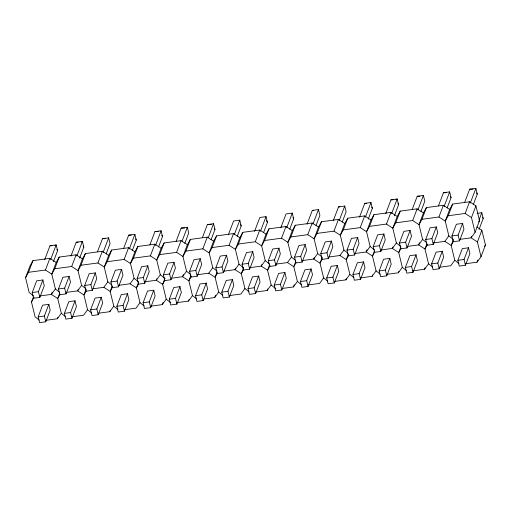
<?xml version="1.0" encoding="UTF-8"?>
<svg xmlns="http://www.w3.org/2000/svg" width="511" height="511" viewBox="0 0 511 511"><rect width="100%" height="100%" fill="white"/><g stroke="black" fill="none" stroke-linecap="round" stroke-linejoin="round"><path stroke-width="0.77" d="M33.272 295.741L29.146 292.439L25.55 277.665L29.989 265.976L32.953 260.623L49.886 258.342L56.223 262.443L51.783 274.132L55.38 288.907L59.5 292.203M25.55 277.665L28.514 272.312L32.953 260.623M39.826 297.434L38.421 291.679L42.86 279.99L44.265 285.745L39.826 297.434L33.63 298.271L32.225 292.509L36.664 280.826L43.077 279.958M44.713 259.639L49.982 245.765L56.178 244.929L57.583 250.684L53.419 261.638M39.206 320.11L35.08 316.814L31.484 302.033L33.426 296.923M28.514 272.312L45.447 270.025L49.886 258.342M50.634 259.537L56.178 244.929L54.939 245.65M45.447 270.025L51.783 274.132L54.741 268.773L59.18 257.09L76.12 254.804L82.45 258.905L78.011 270.594L81.613 285.368L85.733 288.67M45.76 321.802L44.355 316.047L48.794 304.358L50.199 310.113L45.76 321.802L39.564 322.639L38.159 316.884L42.598 305.195L49.011 304.332M52.218 292.209L51.381 294.4L39.839 295.952M66.053 293.895L64.654 288.14L69.094 276.451L70.492 282.213L66.053 293.895L59.857 294.732L58.458 288.977L62.898 277.288L69.311 276.425M70.946 256.107L76.216 242.227L82.412 241.39L83.81 247.152L79.652 258.106M59.659 293.384L57.717 298.501L61.314 313.275L65.434 316.571M54.741 268.773L71.681 266.493L76.12 254.804M76.861 256.005L82.412 241.39L81.166 242.112M45.773 320.327L57.315 318.768L57.871 317.305M71.681 266.493L78.011 270.594L80.974 265.241L85.414 253.552L102.353 251.271L108.683 255.372L104.244 267.061L107.84 281.836L111.96 285.132M71.987 318.27L70.588 312.508L75.028 300.826L76.426 306.581L71.987 318.27L65.791 319.1L64.392 313.345L68.832 301.656L75.245 300.794M78.17 289.405L77.615 290.861L66.066 292.42M92.287 290.363L90.881 284.608L95.327 272.919L96.726 278.674L92.287 290.363L86.091 291.2L84.685 285.438L89.125 273.755L95.538 272.887M97.454 251.84L102.449 238.694L108.645 237.858L110.044 243.613L106.16 253.839M86.167 289.124L83.945 294.962L87.547 309.743L91.667 313.039M80.974 265.241L97.914 262.961L102.353 251.271M103.094 252.466L108.645 237.858M97.914 262.961L104.244 267.061L107.208 261.702L111.647 250.02L128.58 247.733L134.917 251.834L130.471 263.523L134.074 278.297L138.194 281.599M98.221 314.731L96.822 308.976L101.261 297.287L102.66 303.049L98.221 314.731L92.025 315.568L90.619 309.813L95.065 298.124L101.478 297.261M118.52 286.824L117.115 281.069L121.554 269.38L122.959 275.142L118.52 286.824L112.324 287.661L110.919 281.906L115.358 270.217L121.771 269.354M123.681 248.308L128.676 235.156L134.872 234.319L136.277 240.081L132.394 250.307M112.12 286.313L110.178 291.43L113.774 306.204L117.894 309.5M107.208 261.702L124.141 259.422L128.58 247.733M129.321 248.934L134.872 234.319M98.233 313.256L109.782 311.697L110.338 310.234M124.141 259.422L130.471 263.523L133.435 258.17L137.874 246.481L154.814 244.201L161.144 248.301L156.705 259.99L160.301 274.765L165.015 278.533M124.454 311.199L123.049 305.437L127.488 293.755L128.893 299.51L124.454 311.199L118.258 312.029L116.853 306.274L121.292 294.591L127.705 293.723M144.747 283.292L143.348 277.537L147.788 265.848L149.186 271.603L144.747 283.292L138.551 284.129L137.152 278.367L141.592 266.685L148.005 265.816M149.915 244.769L154.91 231.624L161.106 230.787L162.504 236.542L158.621 246.768M138.628 282.053L136.411 287.891L140.008 302.672L144.128 305.968M133.435 258.17L150.375 255.89L154.814 244.201M155.555 245.395L161.106 230.787M150.375 255.89L156.705 259.99L159.668 254.631L164.108 242.949L181.047 240.662L187.377 244.763L182.938 256.452L186.534 271.226L190.654 274.528M150.681 307.66L149.282 301.905L153.722 290.216L155.12 295.978L150.681 307.66L144.485 308.497L143.086 302.742L147.526 291.053L153.939 290.191M156.864 278.795L156.309 280.258L144.76 281.81M170.981 279.753L169.575 273.998L174.015 262.309L175.42 268.071L170.981 279.753L164.785 280.59L163.379 274.835L167.819 263.146L174.232 262.284M176.142 241.237L181.137 228.085L187.333 227.248L188.738 233.01L184.854 243.236M164.861 278.514L162.639 284.359L166.235 299.133L170.361 302.429M159.668 254.631L176.602 252.351L181.047 240.662M182.063 241.128L187.333 227.248M150.694 306.185L162.243 304.626L163.073 302.435M176.602 252.351L182.938 256.452L185.902 251.099L190.341 239.41L207.274 237.13L213.604 241.23L209.165 252.919L212.768 267.694L216.888 270.99M176.915 304.128L175.509 298.367L179.949 286.684L181.354 292.439L176.915 304.128L170.719 304.958L169.313 299.203L173.753 287.521L180.166 286.652M183.372 274.528L182.542 276.719L171.76 278.176M197.208 276.221L195.809 270.466L200.248 258.777L201.647 264.532L197.208 276.221L191.012 277.058L189.613 271.296L194.052 259.614L200.465 258.745M202.375 237.698L207.37 224.553L213.566 223.716L214.971 229.471L211.081 239.697M190.814 275.71L188.872 280.82L192.468 295.601L196.588 298.897M185.902 251.099L202.835 248.819L207.274 237.13M208.296 237.596L213.566 223.716M176.927 302.646L188.476 301.094L189.025 299.631M202.835 248.819L209.165 252.919L212.129 247.56L216.568 235.878L233.508 233.591L239.838 237.692L235.399 249.381L238.995 264.155L243.709 267.924M203.148 300.589L201.743 294.834L206.182 283.145L207.587 288.907L203.148 300.589L196.946 301.426L195.547 295.671L199.986 283.982L206.399 283.12M223.441 272.682L222.042 266.927L226.482 255.245L227.88 261L223.441 272.682L217.245 273.519L215.846 267.764L220.286 256.075L226.699 255.213M228.328 234.894L233.604 221.014L239.8 220.177L241.198 225.939L237.315 236.165M217.047 272.171L215.099 277.288L218.702 292.062L222.822 295.364M212.129 247.56L229.069 245.28L233.508 233.591M234.249 234.792L239.8 220.177M203.927 299.012L214.703 297.555L215.54 295.364M229.069 245.28L235.399 249.381L238.362 244.028L242.802 232.339L259.735 230.059L266.071 234.159L261.632 245.848L265.228 260.623L269.348 263.919M229.375 297.057L227.976 291.296L232.416 279.613L233.814 285.368L229.375 297.057L223.179 297.887L221.78 292.132L226.22 280.45L232.633 279.581M235.558 268.192L235.003 269.648L223.454 271.207M249.675 269.15L248.269 263.395L252.709 251.706L254.114 257.461L249.675 269.15L243.479 269.987L242.073 264.225L246.513 252.543L252.926 251.674M254.561 231.355L259.831 217.482L266.027 216.645L267.432 222.4L263.548 232.626M243.555 267.911L241.333 273.749L244.929 288.53L249.055 291.826M238.362 244.028L255.296 241.748L259.735 230.059M260.482 231.253L266.027 216.645M255.296 241.748L261.632 245.848L264.589 240.489L269.029 228.807L285.968 226.52L292.298 230.627L287.859 242.31L291.462 257.084L295.582 260.386M255.609 293.518L254.203 287.763L258.643 276.074L260.048 281.836L255.609 293.518L249.413 294.355L248.007 288.6L252.447 276.911L258.86 276.049M261.785 264.653L261.23 266.116L249.687 267.675M275.902 265.611L274.503 259.856L278.942 248.174L280.341 253.929L275.902 265.611L269.706 266.448L268.307 260.693L272.746 249.004L279.159 248.142M280.795 227.823L286.064 213.943L292.26 213.113L293.659 218.868L289.775 229.094M269.508 265.1L267.566 270.217L271.162 284.991L275.87 288.76M264.589 240.489L281.529 238.209L285.968 226.52M286.709 227.721L292.26 213.113M255.621 292.043L267.164 290.484L267.719 289.022M281.529 238.209L287.859 242.31L290.823 236.957L295.262 225.268L312.202 222.988L318.532 227.088L314.093 238.778L317.689 253.552L321.809 256.848M281.836 289.986L280.437 284.231L284.876 272.542L286.275 278.297L281.836 289.986L275.64 290.823L274.241 285.061L278.68 273.379L285.093 272.51M302.135 262.079L300.73 256.324L305.176 244.635L306.574 250.39L302.135 262.079L295.939 262.916L294.534 257.154L298.973 245.472L305.386 244.603M307.022 224.291L312.298 210.411L318.494 209.574L319.892 215.329L316.009 225.555M295.735 261.568L293.793 266.678L297.396 281.459L301.516 284.755M290.823 236.957L307.763 234.677L312.202 222.988M312.943 224.182L318.494 209.574M282.621 288.402L293.397 286.952L294.227 284.761M307.763 234.677L314.093 238.778L317.056 233.418L321.496 221.736L338.429 219.449L344.765 223.556L340.32 235.239L343.922 250.013L348.042 253.315M308.069 286.447L306.67 280.692L311.11 269.003L312.508 274.765L308.069 286.447L301.873 287.284L300.468 281.529L304.914 269.84L311.327 268.978M314.252 257.582L313.697 259.045L302.148 260.604M328.369 258.54L326.963 252.785L331.403 241.103L332.808 246.858L328.369 258.54L322.173 259.377L320.767 253.622L325.207 241.933L331.62 241.071M333.255 220.752L338.525 206.872L344.721 206.042L346.126 211.797L342.242 222.023M322.243 257.301L320.027 263.146L323.623 277.92L327.743 281.222M317.056 233.418L333.99 231.138L338.429 219.449M339.17 220.65L344.721 206.042M333.99 231.138L340.32 235.239L343.283 229.886L347.723 218.197L364.662 215.917L370.992 220.017L366.553 231.707L370.149 246.481L374.276 249.777M334.303 282.915L332.897 277.16L337.337 265.471L338.742 271.226L334.303 282.915L328.107 283.752L326.701 277.99L331.141 266.308L337.554 265.439M354.596 255.008L353.197 249.253L357.636 237.564L359.035 243.319L354.596 255.008L348.4 255.845L347.001 250.083L351.44 238.401L357.853 237.532M359.482 217.22L364.758 203.34L370.954 202.503L372.353 208.258L368.195 219.219M348.202 254.497L346.26 259.614L349.856 274.388L353.976 277.684M343.283 229.886L360.223 227.606L364.662 215.917M365.403 217.111L370.954 202.503M334.309 281.433L345.858 279.881L346.413 278.418M360.223 227.606L366.553 231.707L369.517 226.354L373.956 214.665L390.896 212.378L397.226 216.485L392.787 228.168L396.383 242.942L400.503 246.245M360.53 279.376L359.131 273.621L363.57 261.932L364.969 267.694L360.53 279.376L354.334 280.213L352.935 274.458L357.374 262.769L363.787 261.907M366.987 249.783L366.157 251.974L354.608 253.533M380.829 251.476L379.424 245.714L383.863 234.032L385.268 239.787L380.829 251.476L374.633 252.306L373.228 246.551L377.667 234.862L384.08 234M385.716 213.681L390.985 199.801L397.181 198.971L398.586 204.726L394.422 215.68M374.429 250.965L372.487 256.075L376.083 270.849L380.21 274.151M369.517 226.354L386.45 224.067L390.896 212.378M391.637 213.579L397.181 198.971L395.942 199.686M360.542 277.901L372.091 276.342L372.647 274.886M386.45 224.067L392.787 228.168L395.75 222.815L400.19 211.126L417.123 208.846L423.453 212.946L419.014 224.636L422.616 239.41L426.736 242.706M386.763 275.844L385.358 270.089L389.797 258.4L391.202 264.155L386.763 275.844L380.567 276.681L379.162 270.919L383.601 259.237L390.014 258.368M392.94 246.979L392.391 248.435L380.842 249.994M407.056 247.937L405.657 242.182L410.097 230.493L411.496 236.248L407.056 247.937L400.86 248.774L399.461 243.019L403.901 231.33L410.314 230.467M412.224 209.414L417.219 196.269L423.415 195.432L424.82 201.187L420.93 211.413M400.937 246.698L398.721 252.543L402.317 267.317L406.437 270.613M395.75 222.815L412.684 220.535L417.123 208.846M417.864 210.04L423.415 195.432M386.776 274.362L398.325 272.81L398.874 271.347M412.684 220.535L419.014 224.636L421.977 219.283L426.417 207.594L443.356 205.307L449.686 209.414L445.247 221.097L448.843 235.871L452.97 239.174M412.997 272.306L411.591 266.55L416.031 254.861L417.436 260.623L412.997 272.306L406.794 273.142L405.395 267.387L409.835 255.698L416.248 254.836M418.899 244.175L419.448 242.712M433.29 244.405L431.891 238.643L436.33 226.961L437.729 232.716L433.29 244.405L427.094 245.235L425.695 239.48L430.134 227.791L436.547 226.929M438.457 205.882L443.452 192.73L449.648 191.9L451.047 197.655L447.163 207.881M426.896 243.894L424.948 249.004L428.55 263.778L432.67 267.081M421.977 219.283L438.917 216.996L443.356 205.307M444.097 206.508L449.648 191.9M413.003 270.83L424.552 269.271L425.107 267.815M438.917 216.996L445.247 221.097L448.211 215.744L452.65 204.055L469.583 201.775L475.92 205.876L479.516 220.65L475.077 232.339L471.078 237.832L459.536 239.391M439.224 268.773L437.825 263.018L442.264 251.329L443.663 257.084L439.224 268.773L433.028 269.61L431.629 263.848L436.068 252.166L442.481 251.297M459.523 240.866L458.118 235.111L462.557 223.422L463.962 229.177L459.523 240.866L453.327 241.703L451.922 235.948L456.361 224.259L462.774 223.396M464.684 202.343L469.679 189.198L475.875 188.361L477.28 194.116L473.397 204.343M453.404 239.627L451.181 245.472L454.777 260.246L458.904 263.542M448.211 215.744L465.144 213.464L469.583 201.775M470.331 202.969L475.875 188.361M475.077 232.339L471.481 217.565L475.92 205.876M465.457 265.235L464.052 259.479L468.491 247.79L469.896 253.552L465.457 265.235L459.261 266.071L457.856 260.316L462.295 248.627L468.708 247.765M471.634 236.369L471.078 237.832L477.415 241.933L481.011 256.707L477.012 262.2L465.47 263.759M479.037 220.037L481.809 212.729L477.165 213.355M479.05 229.445L483.214 218.491L481.809 212.729M477.415 241.933L481.854 230.244L476.789 226.967M477.012 262.2L477.849 260.01M481.011 256.707L485.45 245.025L481.854 230.244M31.484 302.033L34.077 297.351M56.223 262.443L59.18 257.09M59.94 294.483L57.717 298.501L51.381 294.4L55.38 288.907M82.45 258.905L85.414 253.552M86.167 290.951L83.945 294.962L77.615 290.861L81.613 285.368M108.683 255.372L111.647 250.02M112.771 286.741L110.178 291.43L103.848 287.329L93.066 288.779M134.917 251.834L137.874 246.481M138.628 283.88L136.411 287.891L130.075 283.79L118.526 285.349M161.144 248.301L164.108 242.949M164.861 280.341L162.639 284.359L156.309 280.258L160.301 274.765M187.377 244.763L190.341 239.41M191.465 276.138L188.872 280.82L182.542 276.719L186.534 271.226M213.604 241.23L216.568 235.878M217.322 273.27L215.099 277.288L208.769 273.187L197.22 274.746M239.838 237.692L242.802 232.339M243.555 269.738L241.333 273.749L235.003 269.648L238.995 264.155M266.071 234.159L269.029 228.807M270.159 265.535L267.566 270.217L261.23 266.116L265.228 260.623M292.298 230.627L295.262 225.268M296.016 262.667L293.793 266.678L287.463 262.577L275.914 264.136M318.532 227.088L321.496 221.736M322.249 259.128L320.027 263.146L313.697 259.045L317.689 253.552M344.765 223.556L347.723 218.197M348.847 254.925L346.26 259.614L339.924 255.506L329.148 256.963M370.992 220.017L373.956 214.665M374.71 252.057L372.487 256.075L366.157 251.974L370.149 246.481M397.226 216.485L400.19 211.126M400.943 248.525L398.721 252.543L392.391 248.435L396.383 242.942M423.453 212.946L426.417 207.594M427.541 244.322L424.948 249.004L418.618 244.903L407.842 246.353M449.686 209.414L452.65 204.055M453.404 241.454L451.181 245.472L444.851 241.364L433.302 242.923M57.315 318.768L61.314 313.275M87.547 309.743L83.549 315.236L72 316.788M103.848 287.329L107.84 281.836M109.782 311.697L113.774 306.204M130.075 283.79L134.074 278.297M140.008 302.672L136.009 308.165L124.46 309.717M162.243 304.626L166.235 299.133M188.476 301.094L192.468 295.601M208.769 273.187L212.768 267.694M214.703 297.555L218.702 292.062M244.929 288.53L240.936 294.023L229.388 295.575M267.164 290.484L271.162 284.991M287.463 262.577L291.462 257.084M293.397 286.952L297.396 281.459M323.623 277.92L319.63 283.413L308.082 284.972M339.924 255.506L343.922 250.013M345.858 279.881L349.856 274.388M372.091 276.342L376.083 270.849M398.325 272.81L402.317 267.317M418.618 244.903L422.616 239.41M424.552 269.271L428.55 263.778M444.851 241.364L448.843 235.871M478.628 221.87L479.516 220.65M454.777 260.246L450.785 265.739L439.236 267.291M484.562 246.245L485.45 245.025M32.225 292.509L38.421 291.679M58.458 288.977L64.654 288.14M84.685 285.438L90.881 284.608M110.919 281.906L117.115 281.069M137.152 278.367L143.348 277.537M163.379 274.835L169.575 273.998M189.613 271.296L195.809 270.466M215.846 267.764L222.042 266.927M242.073 264.225L248.269 263.395M268.307 260.693L274.503 259.856M294.534 257.154L300.73 256.324M320.767 253.622L326.963 252.785M347.001 250.083L353.197 249.253M373.228 246.551L379.424 245.714M399.461 243.019L405.657 242.182M425.695 239.48L431.891 238.643M451.922 235.948L458.118 235.111M38.159 316.884L44.355 316.047M64.392 313.345L70.588 312.508M90.619 309.813L96.822 308.976M116.853 306.274L123.049 305.437M143.086 302.742L149.282 301.905M169.313 299.203L175.509 298.367M195.547 295.671L201.743 294.834M221.78 292.132L227.976 291.296M248.007 288.6L254.203 287.763M274.241 285.061L280.437 284.231M300.468 281.529L306.67 280.692M326.701 277.99L332.897 277.16M352.935 274.458L359.131 273.621M379.162 270.919L385.358 270.089M405.395 267.387L411.591 266.55M431.629 263.848L437.825 263.018M457.856 260.316L464.052 259.479M469.679 189.198L473.02 189.211M443.452 192.73L446.116 192.743M417.219 196.269L419.889 196.275M390.985 199.801L392.991 199.807M364.758 203.34L366.757 203.346M338.525 206.872L339.86 206.878M312.298 210.411L313.626 210.411M207.37 224.553L211.375 224.565M181.137 228.085L184.477 228.098M154.91 231.624L158.244 231.63M128.676 235.156L131.346 235.169M102.449 238.694L105.113 238.701M76.216 242.227L78.215 242.233M49.982 245.765L51.988 245.772M465.144 213.464L471.481 217.565M476.584 192.934L477.28 194.116M482.518 217.303L483.214 218.491M450.351 196.467L451.047 197.655M397.89 203.538L398.586 204.726M371.663 207.07L372.353 208.258M292.969 217.68L293.659 218.868M266.391 220.624L267.432 222.4M240.502 224.751L241.198 225.939M214.275 228.283L214.971 229.471M161.815 235.354L162.504 236.542M135.581 238.893L136.277 240.081M83.121 245.963L83.81 247.152M56.887 249.496L57.583 250.684"/></g></svg>
